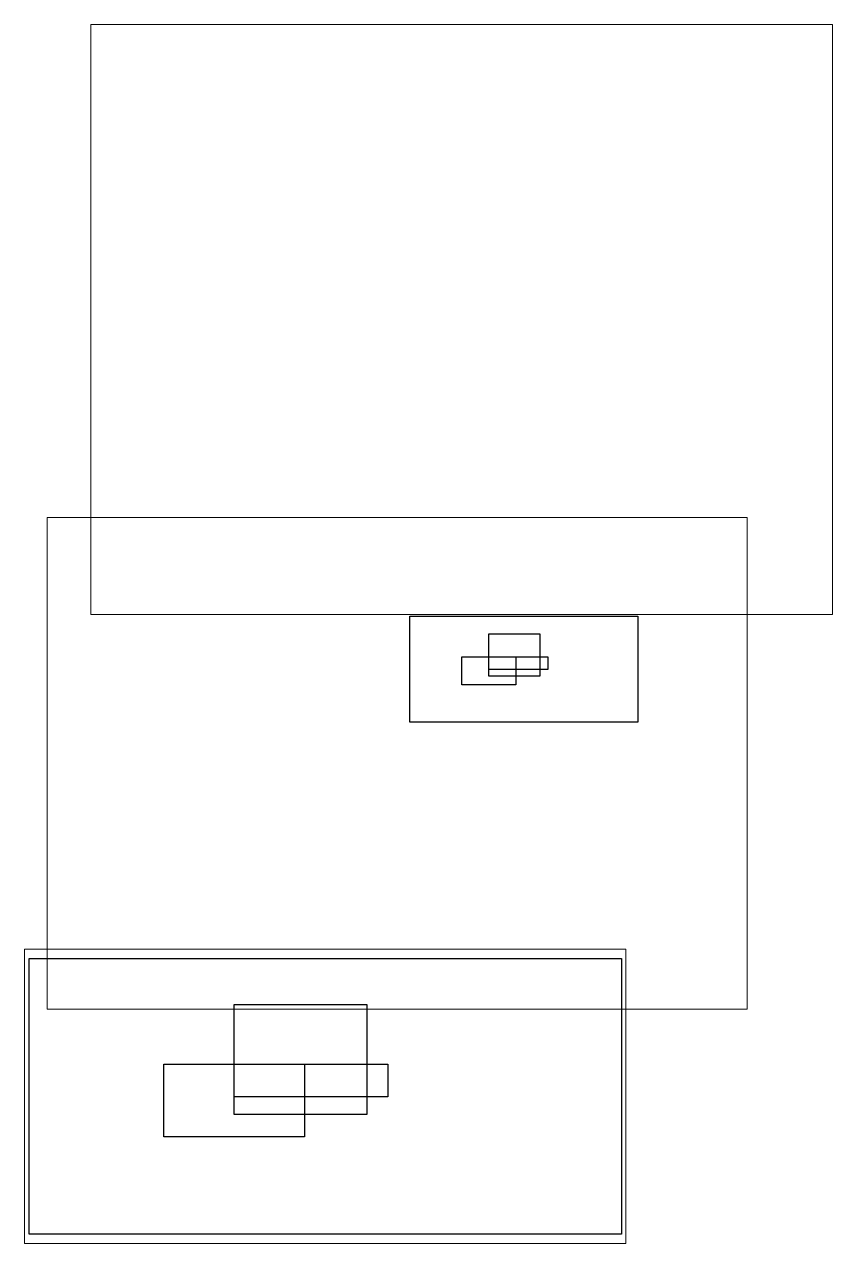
# Paper-space layout 'Layout1' of a CAD drawing. Header units: millimetres. Extents: x 0 to 548, y 9 to 835.
# The model-space entities are those that its viewports show. They can reach past a viewport. Long polylines and large blocks are cut down to what shows.
import ezdxf

# ---------------------------------------------------------------- set-up
doc = ezdxf.new("R2010")
doc.units = ezdxf.units.MM

msp = doc.modelspace()

# ---------------------------------------------------------------- linework, layer by layer
for points in [[(2350.2, 2164.6), (3897, 2164.6), (3897, 1445.3), (2350.2, 1445.3)], [(2886.2, 2045.2), (3232.3, 2045.2), (3232.3, 1757.5), (2886.2, 1757.5)], [(2702.5, 1889.1), (3070, 1889.1), (3070, 1699.3), (2702.5, 1699.3)], [(3287.5, 1803.4), (2886.2, 1803.4), (2886.2, 1889.1), (3287.5, 1889.1)]]:
    msp.add_lwpolyline(points, close=True)

psp = doc.layouts.get("Layout1")

# ---------------------------------------------------------------- viewports
at = {"layer": '0', "view_target_point": (264.68, -4.51)}
psp.add_viewport(center=(296.66, 635.25), size=(503.08, 400.0079), view_center_point=(0, 0), view_height=800.0158, dxfattribs=at)
at = {"layer": '0'}
for center, size, view_center_point, view_height, status, view_target_point in [((252.77, 334.3), (474.74, 333.356), (1999.19, 1172.37), 3333.5598, 6, (264.68, -4.51)), ((204.05, 108.42), (408, 199.6161), (0, 0), 768.6108, 3, (3123.6, 1804.92))]:
    psp.add_viewport(center=center, size=size, view_center_point=view_center_point, view_height=view_height, status=status, dxfattribs=dict(at, view_target_point=view_target_point))

doc.saveas('drawing.dxf')
